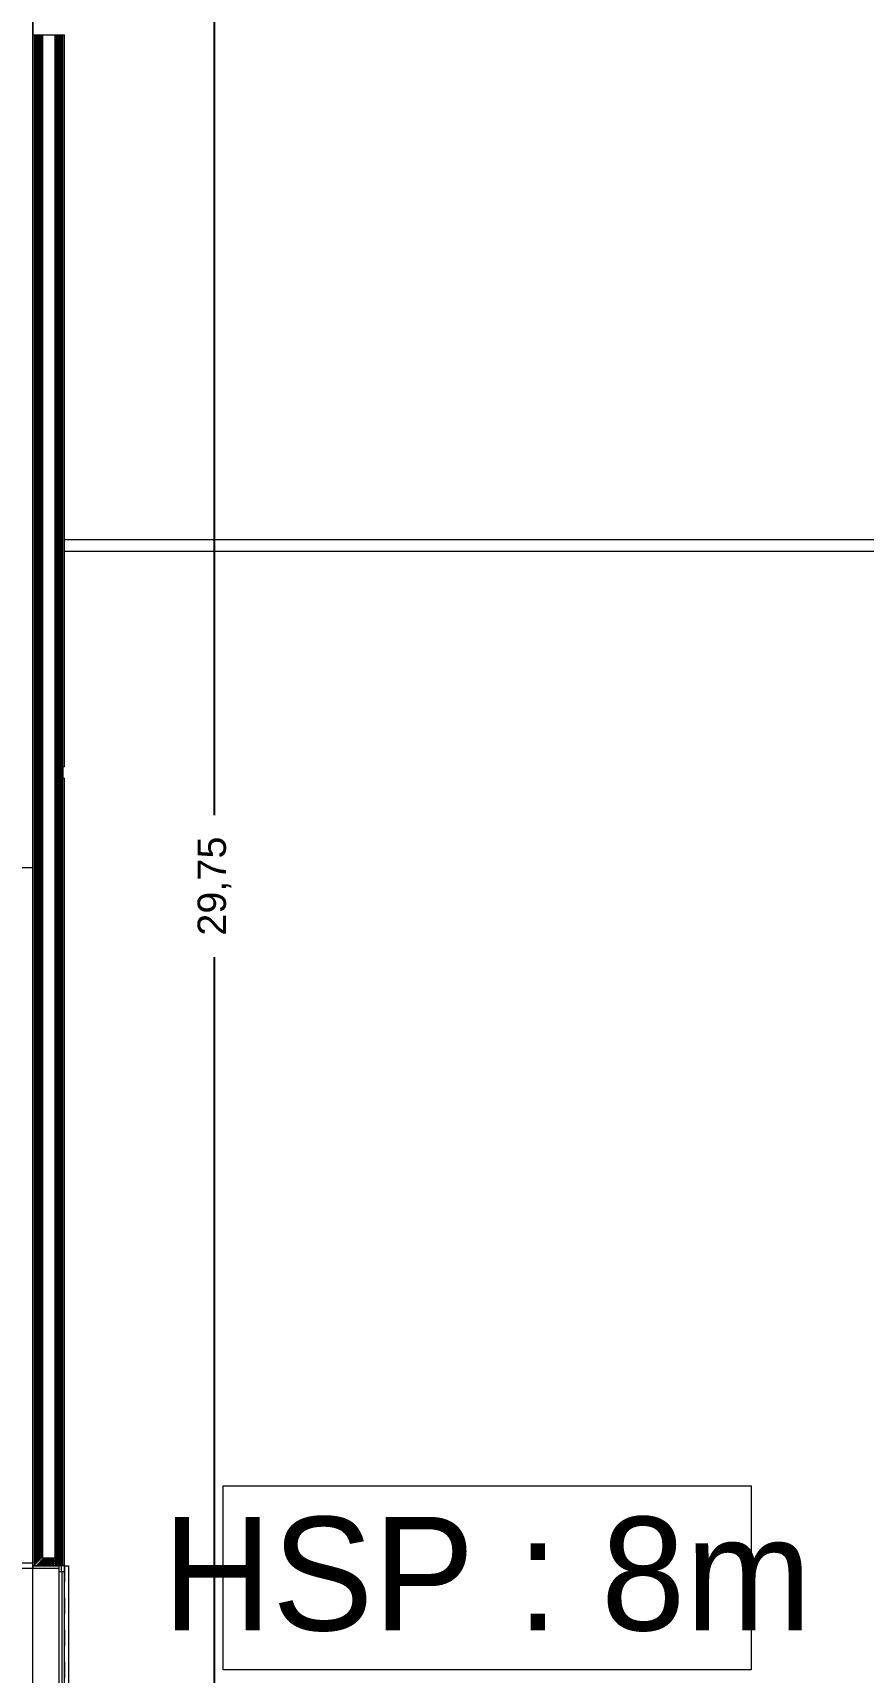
# Model space of a CAD drawing. Header units: millimetres. Extents: x 141848 to 1648660, y -821378 to -151356.
# Drawn here: x 219225 to 226544, y -195483 to -181039 of the extents above; entities that cross this region are included whole.
import ezdxf

# ---------------------------------------------------------------- set-up
doc = ezdxf.new("R2010")
doc.units = ezdxf.units.MM
doc.header["$MEASUREMENT"] = 0
doc.linetypes.add('Traits', pattern=[282.222223, 141.111112, -141.111112])
doc.linetypes.add('Wipeout_Contour', pattern=[1000, 0, -1000])
for name, color, linetype in [('Cotations - 1_100', 7, 'Continuous'), ('Fenêtres ARCHICAD', 7, 'Continuous'), ('Hachure', 7, 'Continuous'), ('Nouveau_0', 7, 'Continuous'), ('Portes ARCHICAD', 7, 'Continuous'), ('Structure - Murs extérieurs', 7, 'Continuous')]:
    doc.layers.add(name, color=color, linetype=linetype)
doc.styles.add('STYLE_GENERE_1', font='')
doc.styles.add('STYLE_GENERE_2', font='')
doc.styles.get('STYLE_GENERE_1').set_extended_font_data('Agency FB')
doc.styles.get('STYLE_GENERE_2').set_extended_font_data('Arial')
doc.dimstyles.new('STYLE_GENERE__1', dxfattribs={"dimtxt": 250, "dimasz": 190, "dimexe": 1.25, "dimexo": 0.625, "dimgap": 0, "dimtad": 1, "dimlfac": 0.001, "dimtxsty": 'STYLE_GENERE_2', "dimblk": 'ARROWHEAD_6', "dimblk1": 'ARROWHEAD_6', "dimblk2": 'ARROWHEAD_6', "dimcen": 2.5, "dimse1": 1, "dimse2": 1, "dimclrd": 7, "dimclre": 7, "dimclrt": 7, "dimazin": 3, "dimtfac": 1, "dimtmove": 0, "dimatfit": 3})
doc.dimstyles.new('STYLE_GENERE__4', dxfattribs={"dimtxt": 250, "dimasz": 190, "dimexe": 1.25, "dimexo": 0.625, "dimgap": 0, "dimtad": 1, "dimlfac": 0.001, "dimtxsty": 'STYLE_GENERE_2', "dimblk": 'ARROWHEAD_6', "dimblk1": 'ARROWHEAD_6', "dimblk2": 'ARROWHEAD_6', "dimcen": 2.5, "dimse1": 1, "dimse2": 1, "dimclrd": 7, "dimclre": 7, "dimclrt": 7, "dimazin": 3, "dimtfac": 1, "dimtmove": 0, "dimatfit": 3})
pattern_1 = [(45, (0, 175), (-55.68466, 55.68466), [0, -52.5, 0, -78.75]), (110, (175, 175), (74.000794, 26.934086), [0, -38.5, 0, -66.5])]
pattern_2 = [(45, (0, 0), (-7.0710678, 7.0710678), [])]

# ---------------------------------------------------------------- blocks, each defined once
blk = doc.blocks.new('Mur_144_1', base_point=(219226, -187606))
at = {"layer": 'Structure - Murs extérieurs', "color": 7, "linetype": 'Continuous', "lineweight": 5}
for p, q in [((219506, -187506), (219491, -187506)), ((219491, -187506), (219491, -187606)), ((219491, -187606), (219506, -187606))]:
    blk.add_line(p, q, dxfattribs=at)
at = {"layer": 'Structure - Murs extérieurs', "color": 7, "linetype": 'Continuous', "lineweight": 5, "flags": 128}
for points in [[(241896, -187506), (219506, -187506)], [(219506, -187606), (226766, -187606)]]:
    blk.add_lwpolyline(points, dxfattribs=at)
blk = doc.blocks.new('*D469')
at = {"layer": 'Cotations - 1_100', "color": 7, "linetype": 'Continuous', "lineweight": 5}
for p, q in [((218926, -177833), (218926, -177458)), ((219506, -177833), (219506, -177458)), ((219026, -177546), (218826, -177746)), ((218926, -177646), (219506, -177646)), ((219606, -177546), (219406, -177746))]:
    blk.add_line(p, q, dxfattribs=at)
blk = doc.blocks.new('ARROWHEAD_6')
at = {"color": 0, "linetype": 'Continuous', "lineweight": 0}
for p, q in [((0, 0), (-1, 0)), ((-0.5, -0.5), (0.5, 0.5))]:
    blk.add_line(p, q, dxfattribs=at)
blk = doc.blocks.new('Fenêtre 25_2')
at = {"layer": 'Fenêtres ARCHICAD', "color": 7, "linetype": 'Continuous', "lineweight": 5}
for p, q in [((-775, 480), (-825, 480)), ((-825, 480), (-825, 230)), ((-775, 480), (775, 480)), ((-775, 230), (-775, 480)), ((825, 480), (775, 480)), ((775, 480), (775, 230)), ((825, 230), (825, 480)), ((-825, 230), (-775, 230)), ((-825, 230), (-800, 230)), ((-825, 230), (-800, 230)), ((-775, 230), (-800, 230)), ((-800, 230), (-800, 0)), ((-800, 215), (-800, 230)), ((-800, 215), (-800, 230)), ((-800, 145), (-800, 215)), ((-800, 145), (-800, 215)), ((-800, 145), (-800, 215)), ((-800, 145), (-800, 215)), ((-775, 0), (-775, 230)), ((800, 230), (775, 230)), ((775, 230), (775, 0)), ((775, 230), (825, 230)), ((800, 0), (800, 230)), ((800, 215), (800, 230)), ((800, 215), (800, 230)), ((800, 230), (825, 230)), ((800, 230), (825, 230)), ((800, 145), (800, 215)), ((800, 145), (800, 215)), ((800, 145), (800, 215)), ((800, 145), (800, 215)), ((-800, 0), (-775, 0)), ((775, 0), (800, 0)), ((-800, -20), (800, -20)), ((-800, -50), (-800, -83)), ((-800, -83), (800, -83)), ((800, -83), (800, -50))]:
    blk.add_line(p, q, dxfattribs=at)
at = {"layer": 'Fenêtres ARCHICAD', "color": 7, "linetype": 'Traits', "lineweight": 5}
blk.add_line((-800, -50), (800, -50), dxfattribs=at)
at = {"color": 254, "linetype": 'Wipeout_Contour', "lineweight": 0, "ltscale": 3003.33026}
blk.add_wipeout([(-750, 0), (-750, -50), (750, -50), (750, 0)], dxfattribs=at).dxf.layer = 'Fenêtres ARCHICAD'
at = {"layer": 'Fenêtres ARCHICAD', "color": 7, "linetype": 'Continuous', "lineweight": 5}
for p, q in [((-800, 35), (-800, 145)), ((-800, 35), (-800, 145)), ((-800, 35), (-800, 145)), ((-800, 35), (-800, 145)), ((800, 35), (800, 145)), ((800, 35), (800, 145)), ((800, 35), (800, 145)), ((800, 35), (800, 145)), ((-800, 0), (-800, 35)), ((-800, 0), (-800, 35)), ((-800, 0), (-750, 0)), ((-800, -35), (-800, 0)), ((-800, -35), (-800, 0)), ((-750, 0), (-750, -50)), ((-750, 0), (750, 0)), ((750, -50), (750, 0)), ((750, 0), (800, 0)), ((800, 0), (800, 35)), ((800, 0), (800, 35)), ((800, -35), (800, 0)), ((800, -35), (800, 0)), ((-800, -50), (-800, -35)), ((-800, -50), (-800, -35)), ((-750, -50), (-800, -50)), ((-750, -25), (750, -25)), ((750, -50), (-750, -50)), ((800, -50), (750, -50)), ((800, -50), (800, -35)), ((800, -50), (800, -35))]:
    blk.add_line(p, q, dxfattribs=at)
blk = doc.blocks.new('Ouverture porte simple')
at = {"layer": 'Portes ARCHICAD', "color": 7, "linetype": 'Continuous', "lineweight": 5}
for p, q in [((-750, -15), (-750, 0)), ((750, -15), (750, 0)), ((-750, -85), (-750, -15)), ((-750, -195), (-750, -85)), ((750, -85), (750, -15)), ((750, -195), (750, -85)), ((-750, -265), (-750, -195)), ((-750, -280), (-750, -265)), ((750, -265), (750, -195)), ((750, -280), (750, -265))]:
    blk.add_line(p, q, dxfattribs=at)
blk = doc.blocks.new('*D1152')
at = {"color": 7}
for p, q in [((219696, -177072), (231101, -177072)), ((232351, -177072), (243756, -177072))]:
    blk.add_line(p, q, dxfattribs=at)
at = {"layer": 'Defpoints'}
for p in [(219506, -177072), (219506, -207204), (243946, -207202)]:
    blk.add_point(p, dxfattribs=at)
at = {"layer": 'Cotations - 1_100', "color": 7, "xscale": 190, "yscale": 190, "rotation": 180}
blk.add_blockref('ARROWHEAD_6', (219506, -177072), dxfattribs=at)
at = {"layer": 'Cotations - 1_100', "color": 7, "xscale": 190, "yscale": 190}
blk.add_blockref('ARROWHEAD_6', (243946, -177072), dxfattribs=at)
at = {"layer": 'Cotations - 1_100', "color": 7, "insert": (231726, -176947), "char_height": 250, "attachment_point": 5, "style": 'STYLE_GENERE_2'}
blk.add_mtext('\\A1;{\\pql;\\fArial|b0|i0|c0|p38;24,44}', dxfattribs=at)
blk = doc.blocks.new('*D1187')
at = {"color": 7}
for p, q in [((220826, -187932), (220826, -173870)), ((220826, -203244), (220826, -189182))]:
    blk.add_line(p, q, dxfattribs=at)
at = {"layer": 'Defpoints'}
for p in [(219506, -173680), (220803, -203434), (220826, -203434)]:
    blk.add_point(p, dxfattribs=at)
at = {"layer": 'Cotations - 1_100', "color": 7, "xscale": 190, "yscale": 190}
for p, rotation in [((220826, -173680), 90), ((220826, -203434), 270)]:
    blk.add_blockref('ARROWHEAD_6', p, dxfattribs=dict(at, rotation=rotation))
at = {"layer": 'Cotations - 1_100', "color": 7, "insert": (220826, -188557), "char_height": 250, "attachment_point": 5, "rotation": 90, "style": 'STYLE_GENERE_2'}
blk.add_mtext('\\A1;{\\pql;\\fArial|b0|i0|c0|p38;29,75}', dxfattribs=at)

msp = doc.modelspace()

# ---------------------------------------------------------------- linework, layer by layer
at = {"layer": 'Hachure', "color": 7, "linetype": 'Continuous', "lineweight": 5, "flags": 128}
msp.add_lwpolyline([(220902.558, -193840.308), (225556.953, -193840.308), (225556.953, -195461.933), (220902.558, -195461.933)], close=True, dxfattribs=at)
at = {"layer": 'Nouveau_0', "color": 7, "linetype": 'Continuous', "lineweight": 5}
for points in [[(219226.034, -173395.57), (219226.034, -188395.57), (162876.034, -188395.57), (162876.034, -173395.57)], [(244226.034, -173395.57), (244226.034, -253395.57), (219226.034, -253395.57), (219226.034, -173395.57)]]:
    msp.add_lwpolyline(points, close=True, dxfattribs=at)

# ---------------------------------------------------------------- block references
at = {"layer": 'Structure - Murs extérieurs', "color": 7, "lineweight": 5}
msp.add_blockref('Mur_144_1', (219225.542, -185605.571), dxfattribs=at)

# ---------------------------------------------------------------- texts
at = {"layer": 'Hachure', "color": 250, "linetype": 'Continuous', "lineweight": 5, "true_color": 0x1f1f1f, "insert": (223229.756, -194621.39), "char_height": 1000, "attachment_point": 5, "style": 'STYLE_GENERE_1'}
msp.add_mtext('\\A1;{\\pqc;\\fAgency FB|b0|i0|c0|p34;HSP : \\fAgency FB|b0|i0|c0|p34;8\\fAgency FB|b0|i0|c0|p34;m}', dxfattribs=at)

# ---------------------------------------------------------------- dimensions: what is measured, and where the dimension line sits
at = {"layer": 'Cotations - 1_100', "color": 7, "linetype": 'Continuous', "lineweight": 5}
dim = msp.add_linear_dim(base=(219505.542, -177645.562), p1=(218925.542, -180905.403), p2=(219505.542, -213397.85), dimstyle='STYLE_GENERE__1', dxfattribs=at)
dim.commit()
dim.dimension.update_dxf_attribs({"geometry": '*D469', "text_midpoint": (218485.103, -177470.562), "dimtype": 160})

# ---------------------------------------------------------------- next in the draw order: wipeouts: each hides what was drawn before it
at = {"color": 254, "linetype": 'Wipeout_Contour', "lineweight": 0, "ltscale": 1154874.630949079}
msp.add_wipeout([(219225.542, -194545.234), (219240.542, -194545.234), (219240.542, -181056.1), (219225.542, -181056.1)], dxfattribs=at)

# ---------------------------------------------------------------- next in the draw order: hatches: boundary and pattern name
at = {"linetype": 'Continuous', "lineweight": 5, "true_color": 0x5f5f5f}
h = msp.add_hatch(dxfattribs=at)
h.set_pattern_fill('Enduit_0001', color=251, style=0, pattern_type=2)
h.set_pattern_definition(pattern_1)
h.paths.add_polyline_path([(219225.542, -194545.234), (219240.542, -194545.234), (219240.542, -181056.1), (219225.542, -181056.1)])

# ---------------------------------------------------------------- next in the draw order: wipeouts: each hides what was drawn before it
at = {"color": 254, "linetype": 'Wipeout_Contour', "lineweight": 0, "ltscale": 1154957.303988681}
msp.add_wipeout([(219240.542, -181056.1), (219240.542, -194545.234), (219310.542, -194475.234), (219310.542, -181056.1)], dxfattribs=at)

# ---------------------------------------------------------------- next in the draw order: hatches: boundary and pattern name
at = {"linetype": 'Continuous', "lineweight": 5, "true_color": 0x5f5f5f}
h = msp.add_hatch(dxfattribs=at)
h.set_pattern_fill('Briques_terre_cuite__int_97', color=251, style=0, pattern_type=2)
h.set_pattern_definition(pattern_2)
h.paths.add_polyline_path([(219240.542, -181056.1), (219240.542, -194545.234), (219310.542, -194475.234), (219310.542, -181056.1)])

# ---------------------------------------------------------------- next in the draw order: wipeouts: each hides what was drawn before it
at = {"color": 254, "linetype": 'Wipeout_Contour', "lineweight": 0, "ltscale": 1155184.34661907}
msp.add_wipeout([(219310.542, -181056.1), (219310.542, -194475.234), (219420.542, -194475.234), (219420.542, -181056.1)], dxfattribs=at)

# ---------------------------------------------------------------- next in the draw order: linework, layer by layer
at = {"color": 7, "linetype": 'Continuous', "lineweight": 5}
for p, q in [((219225.542, -181056.1), (219240.542, -181056.1)), ((219240.542, -181056.1), (219310.542, -181056.1))]:
    msp.add_line(p, q, dxfattribs=at)

# ---------------------------------------------------------------- next in the draw order: wipeouts: each hides what was drawn before it
at = {"color": 254, "linetype": 'Wipeout_Contour', "lineweight": 0, "ltscale": 1146437.391871328}
msp.add_wipeout([(219490.542, -181056.1), (219490.542, -187505.571), (219505.542, -187505.571), (219505.542, -181056.1)], dxfattribs=at)
at = {"color": 254, "linetype": 'Wipeout_Contour', "lineweight": 0, "ltscale": 1164103.442332719}
msp.add_wipeout([(219490.542, -187605.571), (219490.542, -194545.234), (219505.542, -194545.234), (219505.542, -187605.571)], dxfattribs=at)

# ---------------------------------------------------------------- next in the draw order: hatches: boundary and pattern name
at = {"linetype": 'Continuous', "lineweight": 5, "true_color": 0x5f5f5f}
h = msp.add_hatch(dxfattribs=at)
h.set_pattern_fill('Enduit_0001', color=251, style=0, pattern_type=2)
h.set_pattern_definition(pattern_1)
h.paths.add_polyline_path([(219490.542, -181056.1), (219490.542, -187505.571), (219505.542, -187505.571), (219505.542, -181056.1)])
h = msp.add_hatch(dxfattribs=at)
h.set_pattern_fill('Enduit_0001', color=251, style=0, pattern_type=2)
h.set_pattern_definition(pattern_1)
h.paths.add_polyline_path([(219490.542, -187605.571), (219490.542, -194545.234), (219505.542, -194545.234), (219505.542, -187605.571)])

# ---------------------------------------------------------------- next in the draw order: wipeouts: each hides what was drawn before it
at = {"color": 254, "linetype": 'Wipeout_Contour', "lineweight": 0, "ltscale": 1155550.739607945}
msp.add_wipeout([(219420.542, -181056.1), (219420.542, -194545.234), (219490.542, -194545.234), (219490.542, -181056.1)], dxfattribs=at)

# ---------------------------------------------------------------- next in the draw order: hatches: boundary and pattern name
at = {"linetype": 'Continuous', "lineweight": 5, "true_color": 0x5f5f5f}
h = msp.add_hatch(dxfattribs=at)
h.set_pattern_fill('Briques_terre_cuite__int_97', color=251, style=0, pattern_type=2)
h.set_pattern_definition(pattern_2)
h.paths.add_polyline_path([(219420.542, -181056.1), (219420.542, -194545.234), (219490.542, -194545.234), (219490.542, -181056.1)])

# ---------------------------------------------------------------- next in the draw order: linework, layer by layer
at = {"color": 7, "linetype": 'Continuous', "lineweight": 5}
for p, q in [((219310.542, -181056.1), (219420.542, -181056.1)), ((219420.542, -181056.1), (219490.542, -181056.1)), ((219490.542, -187505.571), (219490.542, -181056.1)), ((219490.542, -181056.1), (219505.542, -181056.1)), ((219505.542, -187505.571), (219490.542, -187505.571)), ((219490.542, -187505.571), (219490.542, -187605.571)), ((219490.542, -187605.571), (219505.542, -187605.571))]:
    msp.add_line(p, q, dxfattribs=at)
at = {"color": 7, "linetype": 'Continuous', "lineweight": 5, "flags": 128}
for points in [[(219505.542, -187505.571), (219505.542, -181056.1)], [(219505.542, -194545.234), (219505.542, -187605.571)]]:
    msp.add_lwpolyline(points, dxfattribs=at)

# ---------------------------------------------------------------- next in the draw order: block references
at = {"layer": 'Portes ARCHICAD', "color": 7, "linetype": 'Continuous', "lineweight": 5, "zscale": 1000, "rotation": 270}
msp.add_blockref('Ouverture porte simple', (219505.542, -180306.1), dxfattribs=at)

# ---------------------------------------------------------------- next in the draw order: wipeouts: each hides what was drawn before it
at = {"color": 254, "linetype": 'Wipeout_Contour', "lineweight": 0, "ltscale": 1172673.909177535}
msp.add_wipeout([(219310.542, -194475.234), (219240.542, -194545.234), (219420.542, -194545.234), (219420.542, -194475.234)], dxfattribs=at)

# ---------------------------------------------------------------- next in the draw order: hatches: boundary and pattern name
at = {"linetype": 'Continuous', "lineweight": 5, "true_color": 0x5f5f5f}
h = msp.add_hatch(dxfattribs=at)
h.set_pattern_fill('Briques_terre_cuite__int_97', color=251, style=0, pattern_type=2)
h.set_pattern_definition(pattern_2)
h.paths.add_polyline_path([(219310.542, -194475.234), (219240.542, -194545.234), (219420.542, -194545.234), (219420.542, -194475.234)])

# ---------------------------------------------------------------- next in the draw order: linework, layer by layer
at = {"color": 7, "linetype": 'Continuous', "lineweight": 5}
for p, q in [((219240.542, -181056.1), (219240.542, -194545.234)), ((219310.542, -181056.1), (219310.542, -194475.234)), ((219420.542, -181056.1), (219420.542, -194475.234)), ((219490.542, -194545.234), (219490.542, -187605.571)), ((219225.542, -194520.234), (219225.542, -194545.234)), ((219240.542, -194545.234), (219225.542, -194545.234)), ((219310.542, -194545.234), (219240.542, -194545.234)), ((219310.542, -194545.234), (219240.542, -194545.234)), ((219310.542, -194475.234), (219420.542, -194475.234)), ((219420.542, -194545.234), (219310.542, -194545.234)), ((219420.542, -194545.234), (219310.542, -194545.234)), ((219455.542, -194545.234), (219420.542, -194545.234)), ((219490.542, -194545.234), (219455.542, -194545.234)), ((219505.542, -194545.234), (219490.542, -194545.234))]:
    msp.add_line(p, q, dxfattribs=at)
at = {"color": 7, "linetype": 'Continuous', "lineweight": 5, "flags": 128}
msp.add_lwpolyline([(219225.542, -181056.1), (219225.542, -194545.234)], dxfattribs=at)

# ---------------------------------------------------------------- next in the draw order: block references
at = {"layer": 'Fenêtres ARCHICAD', "color": 7, "linetype": 'Continuous', "lineweight": 5, "xscale": -1, "zscale": 1000, "rotation": 90}
msp.add_blockref('Fenêtre 25_2', (219455.542, -195345.234), dxfattribs=at)

# ---------------------------------------------------------------- next in the draw order: dimensions: what is measured, and where the dimension line sits
at = {"layer": 'Cotations - 1_100', "color": 7, "linetype": 'Continuous', "lineweight": 5}
dim = msp.add_linear_dim(base=(220826.354, -203434.13), p1=(220803.174, -203434.13), p2=(219505.542, -173679.532), angle=90, dimstyle='STYLE_GENERE__4', override={"dimzin": 0}, dxfattribs=at)
dim.commit()
dim.dimension.update_dxf_attribs({"geometry": '*D1187', "text_midpoint": (220826.354, -188556.831)})
dim = msp.add_linear_dim(base=(219505.542, -177071.511), p1=(219505.542, -207204.46), p2=(243946.034, -207202.207), dimstyle='STYLE_GENERE__1', override={"dimzin": 0}, dxfattribs=at)
dim.commit()
dim.dimension.update_dxf_attribs({"geometry": '*D1152', "text_midpoint": (231725.788, -176946.511)})

doc.saveas('drawing.dxf')
